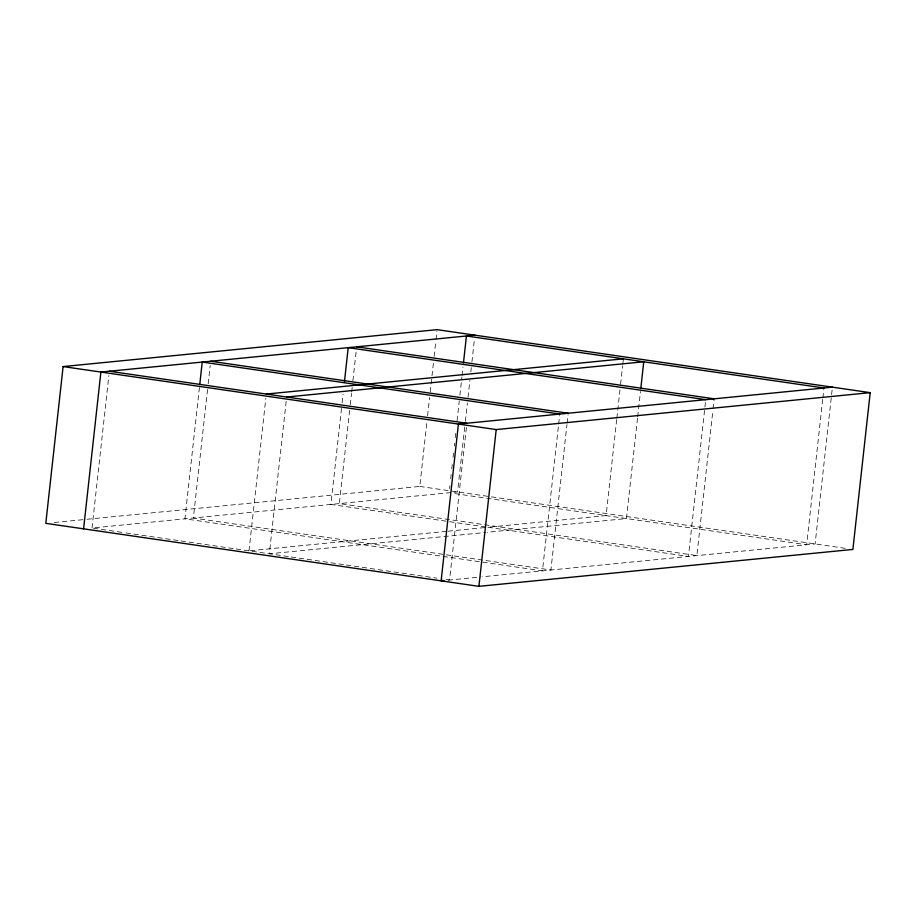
<?xml version="1.0" encoding="UTF-8"?>
<svg xmlns="http://www.w3.org/2000/svg" width="916" height="916" viewBox="0 0 916 916"><rect width="100%" height="100%" fill="white"/><g stroke="black" fill="none" stroke-linecap="round" stroke-linejoin="round"><path stroke-width="0.69" stroke-dasharray="4.58 3.44" d="M92.035 528.005L108.878 375.468M199.425 387.491L184.929 518.834L542.455 570.851L558.52 425.368M207.566 389.472L193.368 518.009L550.905 570.015L566.958 424.532M208.184 383.827L210.211 365.461M248.992 550.837L265.835 398.3M286.181 401.265L269.338 553.802L485.595 532.459M341.508 408.387L330.905 504.43L448.199 521.49M342.126 402.742L343.065 394.258M349.637 410.379L339.344 503.594L696.881 555.6L712.934 410.128M350.267 404.723L351.504 393.433M351.664 392.014L352.294 386.369M352.912 380.713L356.187 351.057M87.043 519.269L419.791 486.43L426.959 421.463M427.589 415.807L429.615 397.452M430.234 391.796L433.508 362.141M434.127 356.484L435.844 340.947M436.005 339.538L436.943 331.065M449.596 488.526L449.905 485.698M450.683 478.633L451.153 474.396M451.783 468.752L452.252 464.515M453.031 457.45L453.5 453.214M454.279 446.149L454.588 443.321M455.206 437.676L455.676 433.44M457.084 420.73L459.26 400.956M459.889 395.3L461.916 376.945M462.076 375.526L463.004 367.053M464.744 426.959L457.576 491.926L92.115 527.994M465.374 421.303L467.4 402.948M468.019 397.292L469.897 380.346M470.824 371.873L471.293 367.637M471.923 361.98L474.419 339.389M466.404 427.474L449.561 580.011L442.497 578.992M558.668 423.959L559.607 415.486M567.119 423.123L568.057 414.65M616.697 419.551L606.094 515.594L488.01 527.25M616.857 418.143L619.972 389.884M620.59 384.239L622.617 365.873M622.777 364.465L623.246 360.228M637.513 418.269L626.441 518.548L487.014 532.31M637.673 416.86L640.479 391.441M705.423 402.49L688.431 556.436L487.759 527.25M713.095 408.719L714.033 400.246M822.717 399.296L806.664 544.768L451.954 493.174M822.877 397.876L823.816 389.403M832.106 389.987L815.103 543.932L482.354 576.782M54.33 522.498L85.612 519.418M250.423 550.699L446.756 531.326M448.176 531.177L486.591 527.387M448.222 580.149L480.934 576.92M419.791 486.43L490.071 496.655M491.491 496.861L845.892 548.409M449.607 521.696L486.35 527.043M93.443 528.211L124.53 532.734M125.95 532.94L179.651 540.749M181.059 540.955L234.759 548.776M236.179 548.97L289.88 556.791M291.288 556.997L344.989 564.806M346.397 565.012L436.84 578.168"/><path stroke-width="1.37" d="M63.112 366.572L45.8 523.345L478.908 586.343L852.888 549.428L870.2 392.655L437.092 329.657L63.112 366.572L496.209 429.57L870.2 392.655M83.585 528.841L100.897 372.068L474.877 335.153M199.734 384.663L202.23 362.06L559.768 414.066M344.462 381.548L348.206 347.656L705.744 399.662M463.473 362.816L466.439 335.989L823.965 387.995M478.908 586.343L496.209 429.57M640.788 388.613L643.753 361.774L286.651 397.029M266.304 394.063L623.407 358.82M832.415 387.159L458.424 424.074L441.123 580.847L443.962 580.572M356.656 346.82L714.182 398.826M210.68 361.225L568.206 413.242M109.336 371.232L466.874 423.238"/></g></svg>
